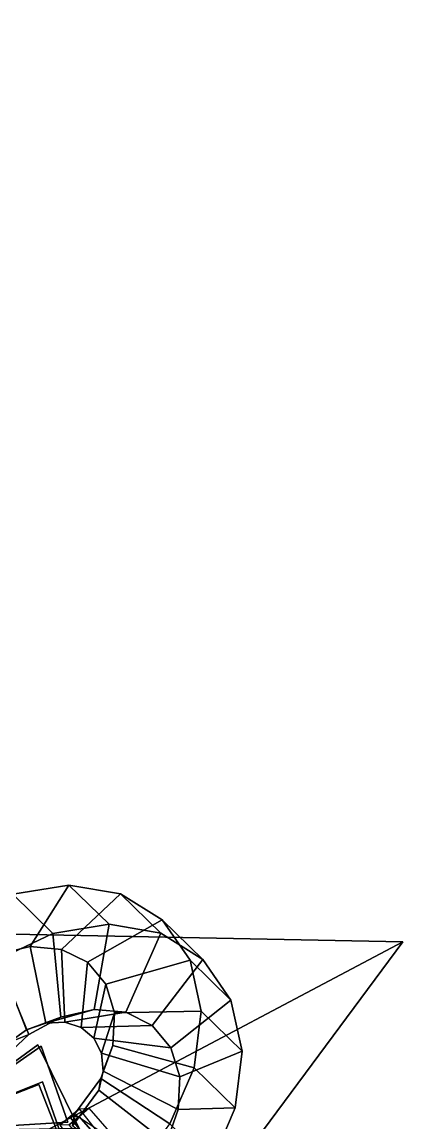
# Model space of a CAD drawing. Header units: metres. Extents: x -219 to 389, y -251 to 301.
# Drawn here: x 167.5 to 190.4, y 118.5 to 184.9 of the extents above; entities that cross this region are included whole.
import ezdxf

# ---------------------------------------------------------------- set-up
doc = ezdxf.new("R2010")
doc.units = ezdxf.units.M

msp = doc.modelspace()

# ---------------------------------------------------------------- linework, layer by layer
at = {"layer": 'Breeder_2InfInt', "color": 3}
for points in [[(169.7476, 118.3288, 278.806), (170.3423, 118.8256, 278.7409), (170.9065, 118.851, 284.089), (170.3118, 118.3542, 284.1541)], [(172.8169, 114.3924, 276.8045), (173.4116, 114.8892, 276.7394), (170.3423, 118.8256, 278.7409), (169.7476, 118.3288, 278.806)], [(170.3118, 118.3542, 284.1541), (170.9065, 118.851, 284.089), (174.3297, 114.9305, 285.4428), (173.735, 114.4338, 285.5079)], [(170.3423, 118.8256, 278.7409), (170.937, 119.3224, 278.6758), (171.5011, 119.3478, 284.0239), (170.9065, 118.851, 284.089)], [(173.4116, 114.8892, 276.7394), (174.0063, 115.386, 276.6743), (170.937, 119.3224, 278.6758), (170.3423, 118.8256, 278.7409)], [(170.9065, 118.851, 284.089), (171.5011, 119.3478, 284.0239), (174.9244, 115.4273, 285.3777), (174.3297, 114.9305, 285.4428)]]:
    msp.add_3dface(points, dxfattribs=at)
at = {"layer": 'Breeder_2Pdcel', "color": 3}
for points in [[(170.2894, 132.8176, 289.1205), (166.9099, 132.2571, 290.8203), (165.9559, 128.619, 287.2314), (167.9569, 129.0977, 286.2954)], [(172.718, 130.4452, 293.2025), (169.3281, 129.8949, 294.8847), (166.9099, 132.2571, 290.8203), (170.2894, 132.8176, 289.1205)], [(173.3987, 132.29, 286.9491), (170.2894, 132.8176, 289.1205), (167.9569, 129.0977, 286.2954), (169.8393, 128.9362, 285.058)], [(175.8378, 129.9074, 291.0486), (172.718, 130.4452, 293.2025), (170.2894, 132.8176, 289.1205), (173.3987, 132.29, 286.9491)], [(169.3281, 129.8949, 294.8847), (166.0102, 128.3152, 295.9258), (163.6025, 130.6672, 291.8789), (166.9099, 132.2571, 290.8203)], [(175.9222, 130.7254, 284.5237), (173.3987, 132.29, 286.9491), (169.8393, 128.9362, 285.058), (171.4127, 128.1528, 283.6429)], [(178.3716, 128.3327, 288.6406), (175.8378, 129.9074, 291.0486), (173.3987, 132.29, 286.9491), (175.9222, 130.7254, 284.5237)], [(171.828, 125.3162, 292.8019), (169.8104, 124.8538, 293.7099), (169.3281, 129.8949, 294.8847), (172.718, 130.4452, 293.2025)], [(177.6024, 128.28, 282.088), (175.9222, 130.7254, 284.5237), (171.4127, 128.1528, 283.6429), (172.5184, 126.8281, 282.1916)], [(173.727, 125.1385, 291.5925), (171.828, 125.3162, 292.8019), (172.718, 130.4452, 293.2025), (175.8378, 129.9074, 291.0486)], [(180.0622, 125.8771, 286.2224), (178.3716, 128.3327, 288.6406), (175.9222, 130.7254, 284.5237), (177.6024, 128.28, 282.088)], [(169.8104, 124.8538, 293.7099), (167.8768, 123.7976, 294.2229), (166.0102, 128.3152, 295.9258), (169.3281, 129.8949, 294.8847)], [(175.3171, 124.3388, 290.2053), (173.727, 125.1385, 291.5925), (175.8378, 129.9074, 291.0486), (178.3716, 128.3327, 288.6406)], [(167.9569, 129.0977, 286.2954), (165.9559, 128.619, 287.2314), (167.7383, 124.0698, 289.007), (168.9024, 124.4882, 288.5576)], [(169.8393, 128.9362, 285.058), (167.9569, 129.0977, 286.2954), (168.9024, 124.4882, 288.5576), (170.041, 124.5417, 287.9113)], [(171.4127, 128.1528, 283.6429), (169.8393, 128.9362, 285.058), (170.041, 124.5417, 287.9113), (171.0409, 124.2283, 287.1342)], [(167.8768, 123.7976, 294.2229), (166.2217, 122.2541, 294.287), (163.0986, 125.8688, 296.2214), (166.0102, 128.3152, 295.9258)], [(165.9559, 128.619, 287.2314), (164.039, 127.5466, 287.7722), (166.6655, 123.3253, 289.2126), (167.7383, 124.0698, 289.007)], [(172.5184, 126.8281, 282.1916), (171.4127, 128.1528, 283.6429), (171.0409, 124.2283, 287.1342), (171.8037, 123.5823, 286.305)], [(178.2667, 125.1994, 279.8875), (177.6024, 128.28, 282.088), (172.5184, 126.8281, 282.1916), (173.0448, 125.0974, 280.8489)], [(176.4393, 122.9979, 288.7819), (175.3171, 124.3388, 290.2053), (178.3716, 128.3327, 288.6406), (180.0622, 125.8771, 286.2224)], [(180.737, 122.7863, 284.0395), (180.0622, 125.8771, 286.2224), (177.6024, 128.28, 282.088), (178.2667, 125.1994, 279.8875)], [(173.0448, 125.0974, 280.8489), (172.5184, 126.8281, 282.1916), (171.8037, 123.5823, 286.305), (172.2556, 122.6711, 285.5065)], [(176.9823, 121.251, 287.4671), (176.4393, 122.9979, 288.7819), (180.0622, 125.8771, 286.2224), (180.737, 122.7863, 284.0395)], [(167.7383, 124.0698, 289.007), (166.6655, 123.3253, 289.2126), (167.8768, 123.7976, 294.2229), (169.8104, 124.8538, 293.7099)], [(168.9024, 124.4882, 288.5576), (167.7383, 124.0698, 289.007), (169.8104, 124.8538, 293.7099), (171.828, 125.3162, 292.8019)], [(170.041, 124.5417, 287.9113), (168.9024, 124.4882, 288.5576), (171.828, 125.3162, 292.8019), (173.727, 125.1385, 291.5925)], [(171.0409, 124.2283, 287.1342), (170.041, 124.5417, 287.9113), (173.727, 125.1385, 291.5925), (175.3171, 124.3388, 290.2053)], [(172.939, 123.1365, 279.7486), (173.0448, 125.0974, 280.8489), (172.2556, 122.6711, 285.5065), (172.3542, 121.5878, 284.8182)], [(177.8448, 121.7943, 278.1447), (178.2667, 125.1994, 279.8875), (173.0448, 125.0974, 280.8489), (172.939, 123.1365, 279.7486)], [(180.3255, 119.3711, 282.3142), (180.737, 122.7863, 284.0395), (178.2667, 125.1994, 279.8875), (177.8448, 121.7943, 278.1447)], [(171.8037, 123.5823, 286.305), (171.0409, 124.2283, 287.1342), (175.3171, 124.3388, 290.2053), (176.4393, 122.9979, 288.7819)], [(166.6655, 123.3253, 289.2126), (165.7927, 122.3267, 289.1516), (166.2217, 122.2541, 294.287), (167.8768, 123.7976, 294.2229)], [(172.2556, 122.6711, 285.5065), (171.8037, 123.5823, 286.305), (176.4393, 122.9979, 288.7819), (176.9823, 121.251, 287.4671)], [(172.2119, 121.1443, 278.9998), (172.939, 123.1365, 279.7486), (172.3542, 121.5878, 284.8182), (172.093, 120.4418, 284.3076)], [(176.3763, 118.4088, 277.036), (177.8448, 121.7943, 278.1447), (172.939, 123.1365, 279.7486), (172.2119, 121.1443, 278.9998)], [(176.8932, 119.2739, 286.3947), (176.9823, 121.251, 287.4671), (180.737, 122.7863, 284.0395), (180.3255, 119.3711, 282.3142)], [(172.3542, 121.5878, 284.8182), (172.2556, 122.6711, 285.5065), (176.9823, 121.251, 287.4671), (176.8932, 119.2739, 286.3947)], [(172.093, 120.4418, 284.3076), (172.3542, 121.5878, 284.8182), (176.8932, 119.2739, 286.3947), (176.1827, 117.2655, 285.6738)], [(178.8674, 115.9754, 281.2231), (180.3255, 119.3711, 282.3142), (177.8448, 121.7943, 278.1447), (176.3763, 118.4088, 277.036)], [(170.6246, 118.9883, 278.6675), (172.2119, 121.1443, 278.9998), (172.093, 120.4418, 284.3076), (170.5051, 118.2828, 283.9976)], [(174.8063, 116.2414, 276.6955), (176.3763, 118.4088, 277.036), (172.2119, 121.1443, 278.9998), (170.6246, 118.9883, 278.6675)], [(170.5051, 118.2828, 283.9976), (172.093, 120.4418, 284.3076), (176.1827, 117.2655, 285.6738), (174.612, 115.0932, 285.3695)], [(176.1827, 117.2655, 285.6738), (176.8932, 119.2739, 286.3947), (180.3255, 119.3711, 282.3142), (178.8674, 115.9754, 281.2231)]]:
    msp.add_3dface(points, dxfattribs=at)
at = {"layer": 'Breeder_2Petal1', "color": 3}
for points in [[(161.2618, 117.9707, 289.3157), (170.9188, 118.1351, 286.2682), (168.4188, 123.1813, 289.1393)], [(161.2618, 117.9707, 289.3157), (168.4188, 123.1813, 289.1393), (170.9188, 118.1351, 286.2682)], [(161.2618, 117.9707, 289.3157), (168.6173, 123.0908, 289.7391), (170.2243, 118.5141, 285.6322)], [(161.2618, 117.9707, 289.3157), (170.2243, 118.5141, 285.6322), (168.6173, 123.0908, 289.7391)], [(161.2618, 117.9707, 289.3157), (170.7267, 115.1554, 291.5654), (168.6961, 120.9419, 293.0981)], [(161.2618, 117.9707, 289.3157), (168.6961, 120.9419, 293.0981), (170.7267, 115.1554, 291.5654)], [(161.2618, 117.9707, 289.3157), (168.4718, 120.7714, 293.8621), (170.5248, 115.541, 290.8918)], [(161.2618, 117.9707, 289.3157), (170.5248, 115.541, 290.8918), (168.4718, 120.7714, 293.8621)]]:
    msp.add_3dface(points, dxfattribs=at)
at = {"layer": 'Breeder_Leaf', "color": 3}
for points in [[(148.8247, 223.4039, 109.0351), (172.1824, 204.3112, 137.9653), (114.3172, 171.3795, 125.9682)], [(148.8247, 223.4039, 109.0351), (114.3172, 171.3795, 125.9682), (172.1824, 204.3112, 137.9653)], [(114.3172, 171.3795, 125.9682), (172.1824, 204.3112, 137.9653), (157.5885, 153.1152, 153.5168)], [(114.3172, 171.3795, 125.9682), (157.5885, 153.1152, 153.5168), (172.1824, 204.3112, 137.9653)], [(131.127, 130.558, 248.9726), (190.4446, 129.3972, 229.1137), (154.261, 110.2366, 249.8356)], [(131.127, 130.558, 248.9726), (154.261, 110.2366, 249.8356), (190.4446, 129.3972, 229.1137)], [(190.4446, 129.3972, 229.1137), (160.0844, 88.4488, 269.5939), (154.261, 110.2366, 249.8356)], [(190.4446, 129.3972, 229.1137), (154.261, 110.2366, 249.8356), (160.0844, 88.4488, 269.5939)]]:
    msp.add_3dface(points, dxfattribs=at)

doc.saveas('drawing.dxf')
